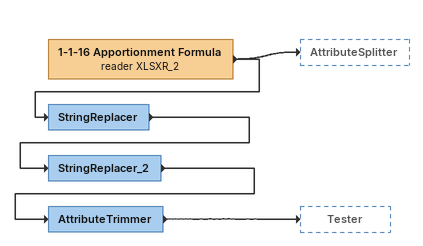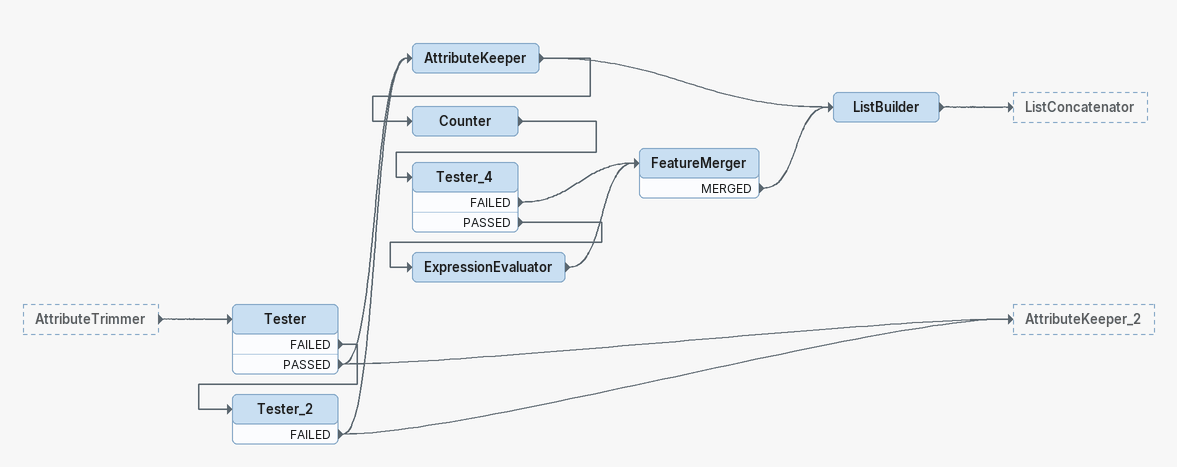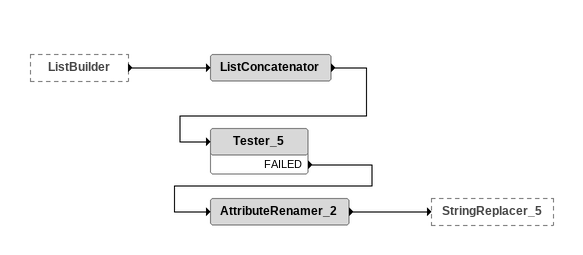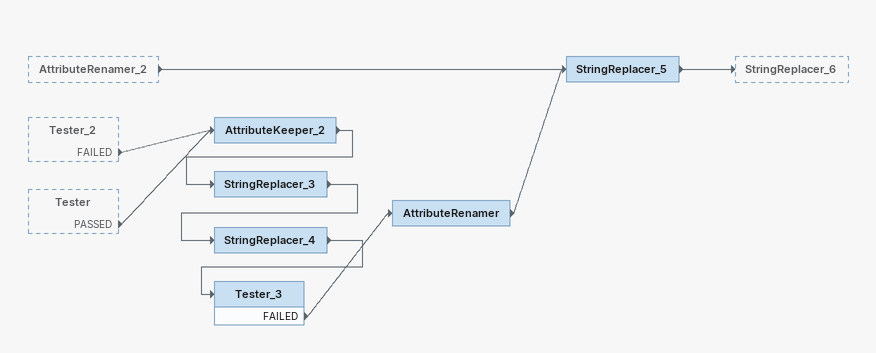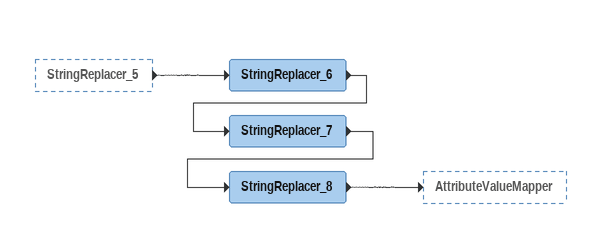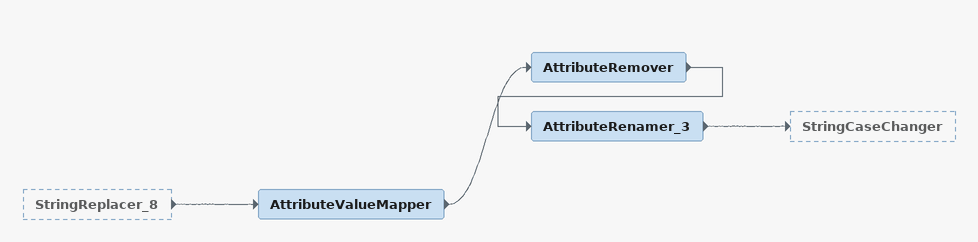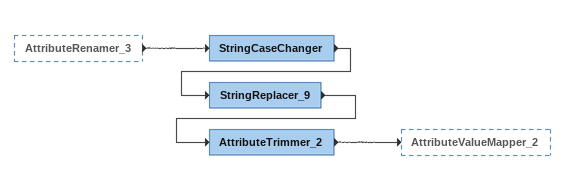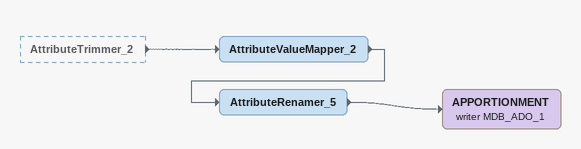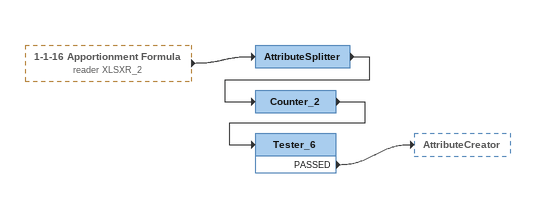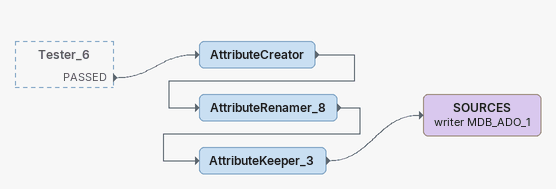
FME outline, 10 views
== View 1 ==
1-1-16 Apportionment Formula (reader XLSXR_2)
    -> StringReplacer
    -> AttributeSplitter
StringReplacer
    -> StringReplacer_2
StringReplacer_2
    -> AttributeTrimmer
AttributeTrimmer
    -> Tester

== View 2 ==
AttributeTrimmer [outside]
    -> Tester
Tester
    FAILED -> Tester_2
    PASSED -> AttributeKeeper_2
    PASSED -> AttributeKeeper
Tester_2
    FAILED -> AttributeKeeper_2
    FAILED -> AttributeKeeper
AttributeKeeper
    -> Counter
    -> ListBuilder
Counter
    -> Tester_4
Tester_4
    FAILED -> FeatureMerger
    PASSED -> ExpressionEvaluator
ExpressionEvaluator
    -> FeatureMerger
FeatureMerger
    MERGED -> ListBuilder
ListBuilder
    -> ListConcatenator

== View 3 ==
ListBuilder [outside]
    -> ListConcatenator
ListConcatenator
    -> Tester_5
Tester_5
    FAILED -> AttributeRenamer_2
AttributeRenamer_2
    -> StringReplacer_5

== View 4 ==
AttributeRenamer_2 [outside]
    -> StringReplacer_5
Tester_2 [outside]
    FAILED -> AttributeKeeper_2
Tester [outside]
    PASSED -> AttributeKeeper_2
AttributeKeeper_2
    -> StringReplacer_3
StringReplacer_3
    -> StringReplacer_4
StringReplacer_4
    -> Tester_3
Tester_3
    FAILED -> AttributeRenamer
AttributeRenamer
    -> StringReplacer_5
StringReplacer_5
    -> StringReplacer_6

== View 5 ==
StringReplacer_5 [outside]
    -> StringReplacer_6
StringReplacer_6
    -> StringReplacer_7
StringReplacer_7
    -> StringReplacer_8
StringReplacer_8
    -> AttributeValueMapper

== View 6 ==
StringReplacer_8 [outside]
    -> AttributeValueMapper
AttributeValueMapper
    -> AttributeRemover
AttributeRemover
    -> AttributeRenamer_3
AttributeRenamer_3
    -> StringCaseChanger

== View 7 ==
AttributeRenamer_3 [outside]
    -> StringCaseChanger
StringCaseChanger
    -> StringReplacer_9
StringReplacer_9
    -> AttributeTrimmer_2
AttributeTrimmer_2
    -> AttributeValueMapper_2

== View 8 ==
AttributeTrimmer_2 [outside]
    -> AttributeValueMapper_2
AttributeValueMapper_2
    -> AttributeRenamer_5
AttributeRenamer_5
    -> APPORTIONMENT (writer MDB_ADO_1)
APPORTIONMENT (writer MDB_ADO_1)

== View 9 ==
1-1-16 Apportionment Formula (reader XLSXR_2) [outside]
    -> AttributeSplitter
AttributeSplitter
    -> Counter_2
Counter_2
    -> Tester_6
Tester_6
    PASSED -> AttributeCreator

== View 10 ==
Tester_6 [outside]
    PASSED -> AttributeCreator
AttributeCreator
    -> AttributeRenamer_8
AttributeRenamer_8
    -> AttributeKeeper_3
AttributeKeeper_3
    -> SOURCES (writer MDB_ADO_1)
SOURCES (writer MDB_ADO_1)
